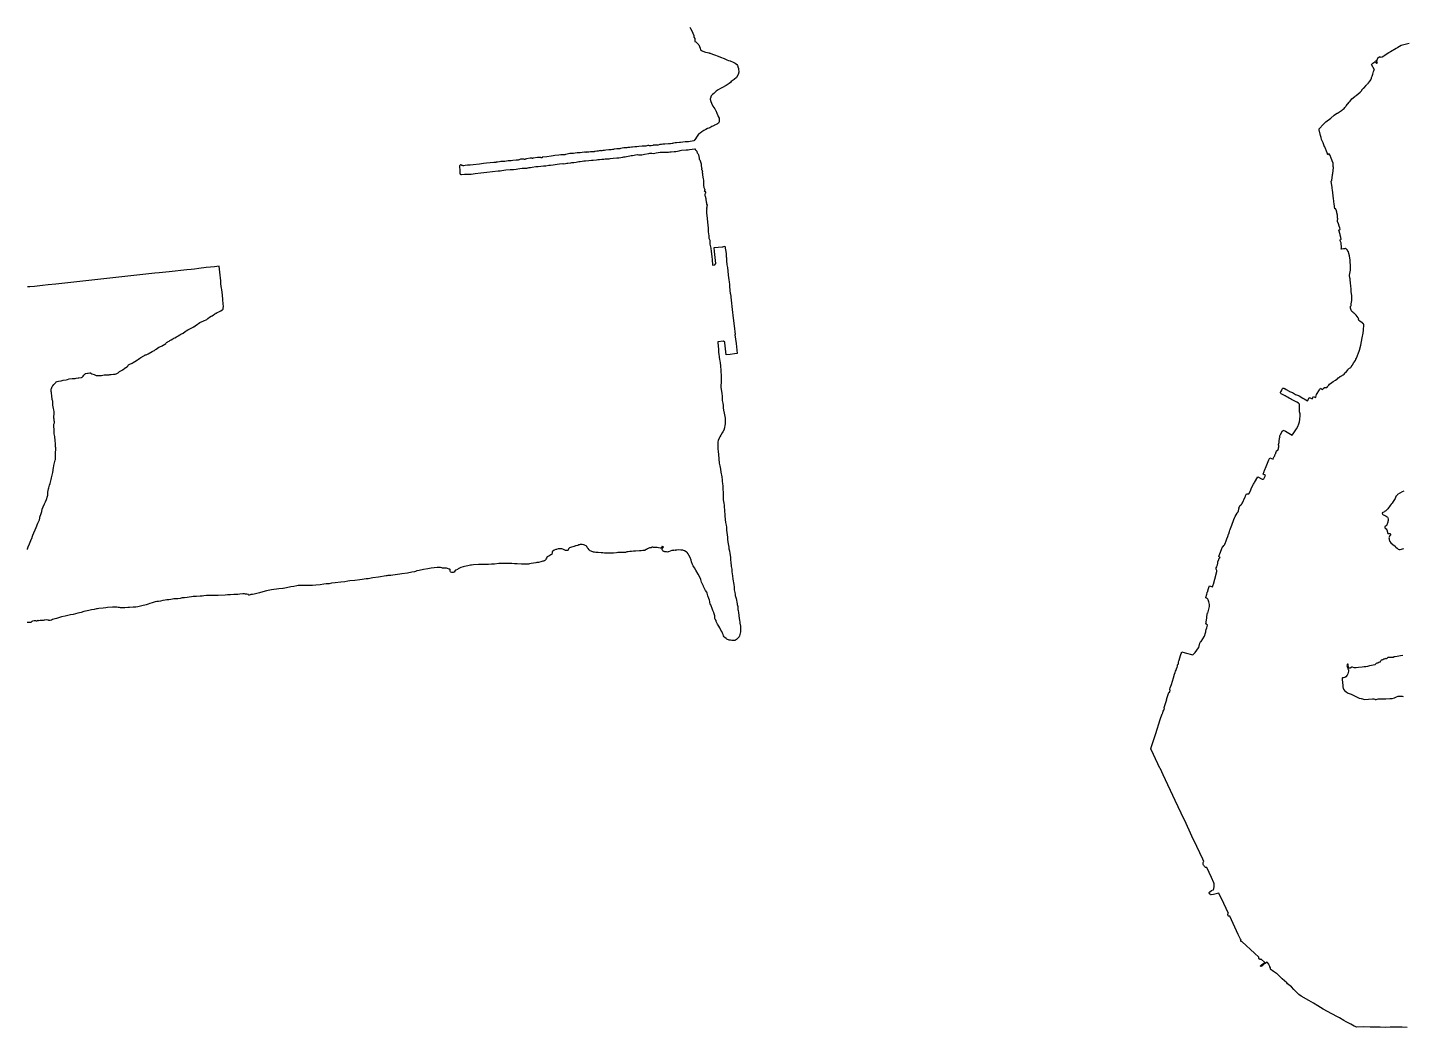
# Model space of a CAD drawing. Header units: inches. Extents: x 1341578 to 1502124, y 557203 to 748561.
# Drawn here: x 1459172 to 1470294, y 557203 to 565293 of the extents above; entities that cross this region are included whole.
import ezdxf

# ---------------------------------------------------------------- set-up
doc = ezdxf.new("R2010")
doc.units = ezdxf.units.IN
doc.header["$MEASUREMENT"] = 0
doc.layers.add('Zipcode', color=7, linetype='Continuous')

msp = doc.modelspace()

# ---------------------------------------------------------------- linework, layer by layer
at = {"layer": 'Zipcode'}
for points in [[(1464530, 565297), (1464536, 565285), (1464545, 565266), (1464562, 565229), (1464563, 565225), (1464562, 565217), (1464563, 565214), (1464569, 565204), (1464569, 565197), (1464571, 565187), (1464570, 565184), (1464571, 565181), (1464577, 565177), (1464578, 565176), (1464591, 565164), (1464601, 565153), (1464612, 565126), (1464617, 565112), (1464624, 565106), (1464634, 565101), (1464656, 565095), (1464671, 565091), (1464683, 565088), (1464683, 565088), (1464686, 565087), (1464689, 565086), (1464693, 565085), (1464713, 565078), (1464729, 565072), (1464758, 565062), (1464778, 565054), (1464807, 565042), (1464829, 565031), (1464841, 565027), (1464855, 565023), (1464879, 565013), (1464884, 565011), (1464884, 565011), (1464886, 565010), (1464895, 565006), (1464907, 564996), (1464909, 564994), (1464909, 564994), (1464914, 564986), (1464917, 564979), (1464919, 564974), (1464922, 564962), (1464924, 564952), (1464925, 564940), (1464925, 564931), (1464924, 564924), (1464923, 564920), (1464918, 564908), (1464906, 564890), (1464888, 564873), (1464881, 564867), (1464864, 564856), (1464858, 564847), (1464847, 564840), (1464822, 564824), (1464788, 564804), (1464778, 564799), (1464758, 564788), (1464743, 564777), (1464723, 564758), (1464714, 564752), (1464714, 564752), (1464706, 564744), (1464703, 564740), (1464697, 564721), (1464695, 564715), (1464695, 564713), (1464700, 564694), (1464705, 564681), (1464713, 564662), (1464716, 564656), (1464724, 564646), (1464731, 564636), (1464737, 564624), (1464739, 564621), (1464747, 564601), (1464757, 564581), (1464759, 564574), (1464759, 564574), (1464766, 564560), (1464767, 564552), (1464768, 564546), (1464768, 564541), (1464766, 564530), (1464765, 564526), (1464762, 564520), (1464762, 564519), (1464761, 564519), (1464754, 564515), (1464754, 564515), (1464737, 564506), (1464729, 564503), (1464725, 564501), (1464716, 564496), (1464707, 564492), (1464707, 564492), (1464690, 564482), (1464682, 564478), (1464672, 564475), (1464659, 564468), (1464643, 564459), (1464626, 564448), (1464614, 564439), (1464606, 564433), (1464600, 564429), (1464588, 564414), (1464582, 564407), (1464575, 564393), (1464569, 564384), (1464567, 564383), (1464565, 564382), (1464564, 564381), (1464564, 564377), (1464564, 564377), (1464562, 564376), (1464519, 564369), (1464507, 564367), (1464504, 564367), (1464499, 564368), (1464492, 564367), (1464492, 564367), (1464454, 564364), (1464446, 564364), (1464422, 564361), (1464410, 564359), (1464400, 564358), (1464396, 564358), (1464390, 564355), (1464386, 564354), (1464372, 564353), (1464368, 564353), (1464366, 564354), (1464363, 564353), (1464357, 564353), (1464326, 564350), (1464310, 564349), (1464300, 564348), (1464296, 564347), (1464292, 564347), (1464286, 564346), (1464274, 564342), (1464253, 564341), (1464245, 564340), (1464239, 564340), (1464233, 564341), (1464229, 564339), (1464216, 564337), (1464209, 564337), (1464204, 564337), (1464197, 564338), (1464191, 564338), (1464182, 564335), (1464174, 564334), (1464164, 564334), (1464145, 564332), (1464117, 564330), (1464102, 564328), (1464085, 564328), (1464067, 564325), (1464062, 564326), (1464057, 564325), (1464044, 564322), (1464036, 564322), (1464029, 564322), (1464021, 564320), (1464009, 564319), (1463995, 564319), (1463968, 564313), (1463963, 564312), (1463959, 564312), (1463951, 564312), (1463940, 564311), (1463918, 564308), (1463912, 564306), (1463904, 564306), (1463893, 564304), (1463874, 564303), (1463850, 564300), (1463839, 564299), (1463825, 564297), (1463818, 564295), (1463815, 564295), (1463812, 564295), (1463809, 564296), (1463805, 564297), (1463788, 564294), (1463776, 564292), (1463765, 564291), (1463758, 564289), (1463755, 564288), (1463747, 564288), (1463725, 564287), (1463712, 564284), (1463697, 564285), (1463693, 564285), (1463691, 564284), (1463687, 564283), (1463685, 564284), (1463684, 564284), (1463677, 564284), (1463659, 564281), (1463642, 564280), (1463638, 564279), (1463635, 564279), (1463634, 564280), (1463632, 564280), (1463629, 564279), (1463619, 564278), (1463603, 564277), (1463589, 564275), (1463583, 564273), (1463571, 564274), (1463560, 564273), (1463538, 564268), (1463523, 564266), (1463517, 564264), (1463511, 564263), (1463505, 564263), (1463496, 564263), (1463486, 564262), (1463470, 564260), (1463438, 564257), (1463425, 564254), (1463407, 564253), (1463372, 564248), (1463339, 564245), (1463336, 564244), (1463334, 564240), (1463333, 564239), (1463331, 564239), (1463329, 564239), (1463327, 564240), (1463324, 564242), (1463322, 564242), (1463315, 564242), (1463297, 564241), (1463262, 564237), (1463260, 564237), (1463259, 564237), (1463259, 564235), (1463259, 564234), (1463256, 564234), (1463255, 564234), (1463255, 564234), (1463255, 564235), (1463254, 564237), (1463254, 564238), (1463253, 564238), (1463251, 564237), (1463238, 564235), (1463208, 564230), (1463201, 564228), (1463198, 564227), (1463196, 564226), (1463194, 564226), (1463192, 564226), (1463191, 564226), (1463188, 564228), (1463187, 564229), (1463167, 564227), (1463160, 564227), (1463154, 564226), (1463150, 564224), (1463147, 564222), (1463142, 564221), (1463135, 564220), (1463125, 564219), (1463099, 564217), (1463083, 564215), (1463061, 564214), (1463033, 564210), (1463026, 564210), (1463019, 564209), (1463011, 564209), (1463002, 564208), (1462990, 564207), (1462973, 564205), (1462964, 564204), (1462959, 564202), (1462945, 564201), (1462886, 564195), (1462860, 564192), (1462829, 564188), (1462777, 564183), (1462753, 564180), (1462747, 564180), (1462732, 564179), (1462711, 564176), (1462702, 564174), (1462696, 564175), (1462690, 564177), (1462686, 564178), (1462683, 564180), (1462679, 564182), (1462675, 564181), (1462671, 564180), (1462668, 564177), (1462667, 564175), (1462666, 564170), (1462666, 564167), (1462667, 564158), (1462668, 564147), (1462668, 564144), (1462668, 564139), (1462669, 564134), (1462669, 564115), (1462672, 564108), (1462678, 564104), (1462683, 564104), (1462707, 564106), (1462722, 564107), (1462733, 564108), (1462744, 564107), (1462761, 564108), (1462792, 564111), (1462839, 564117), (1462888, 564123), (1462933, 564128), (1462979, 564133), (1462996, 564135), (1463009, 564137), (1463025, 564139), (1463042, 564141), (1463076, 564145), (1463090, 564145), (1463102, 564145), (1463126, 564148), (1463138, 564150), (1463155, 564152), (1463174, 564154), (1463193, 564155), (1463203, 564155), (1463212, 564156), (1463219, 564157), (1463223, 564157), (1463229, 564160), (1463234, 564160), (1463240, 564160), (1463254, 564162), (1463284, 564168), (1463303, 564169), (1463324, 564171), (1463346, 564173), (1463364, 564175), (1463389, 564179), (1463403, 564180), (1463423, 564183), (1463457, 564187), (1463475, 564190), (1463501, 564192), (1463504, 564192), (1463506, 564191), (1463523, 564194), (1463534, 564195), (1463543, 564195), (1463566, 564199), (1463576, 564201), (1463591, 564202), (1463610, 564204), (1463631, 564208), (1463642, 564210), (1463659, 564212), (1463672, 564214), (1463685, 564215), (1463713, 564217), (1463733, 564219), (1463747, 564220), (1463774, 564223), (1463786, 564225), (1463791, 564226), (1463800, 564226), (1463818, 564227), (1463835, 564229), (1463844, 564230), (1463855, 564231), (1463865, 564231), (1463866, 564230), (1463878, 564231), (1463886, 564233), (1463910, 564237), (1463939, 564240), (1463956, 564240), (1463988, 564245), (1463996, 564246), (1464007, 564248), (1464018, 564250), (1464030, 564252), (1464045, 564254), (1464056, 564258), (1464067, 564259), (1464078, 564260), (1464090, 564262), (1464107, 564265), (1464114, 564264), (1464122, 564263), (1464130, 564263), (1464140, 564264), (1464163, 564268), (1464197, 564275), (1464205, 564277), (1464213, 564277), (1464223, 564276), (1464236, 564275), (1464257, 564279), (1464290, 564284), (1464295, 564285), (1464309, 564284), (1464324, 564285), (1464350, 564285), (1464358, 564286), (1464368, 564287), (1464379, 564288), (1464403, 564289), (1464416, 564291), (1464429, 564293), (1464444, 564296), (1464452, 564298), (1464462, 564300), (1464499, 564304), (1464503, 564304), (1464515, 564304), (1464526, 564305), (1464570, 564311), (1464572, 564311), (1464573, 564304), (1464574, 564304), (1464575, 564303), (1464576, 564303), (1464577, 564302), (1464578, 564302), (1464585, 564294), (1464586, 564287), (1464588, 564282), (1464590, 564278), (1464594, 564273), (1464599, 564264), (1464603, 564250), (1464605, 564236), (1464605, 564232), (1464606, 564227), (1464608, 564225), (1464608, 564225), (1464611, 564223), (1464615, 564206), (1464620, 564191), (1464622, 564176), (1464622, 564176), (1464625, 564159), (1464626, 564152), (1464626, 564150), (1464625, 564147), (1464625, 564146), (1464625, 564144), (1464626, 564142), (1464629, 564140), (1464630, 564137), (1464631, 564131), (1464630, 564124), (1464630, 564119), (1464631, 564111), (1464633, 564099), (1464636, 564070), (1464639, 564059), (1464639, 564057), (1464639, 564053), (1464640, 564038), (1464641, 564031), (1464641, 564027), (1464640, 564025), (1464639, 564024), (1464639, 564023), (1464639, 564014), (1464642, 564002), (1464644, 563998), (1464649, 563988), (1464650, 563984), (1464650, 563980), (1464649, 563978), (1464647, 563972), (1464646, 563971), (1464646, 563971), (1464646, 563971), (1464647, 563969), (1464648, 563969), (1464649, 563969), (1464650, 563969), (1464652, 563969), (1464652, 563968), (1464655, 563962), (1464655, 563955), (1464655, 563952), (1464653, 563948), (1464652, 563945), (1464652, 563943), (1464651, 563942), (1464651, 563938), (1464652, 563934), (1464653, 563930), (1464658, 563909), (1464659, 563904), (1464661, 563881), (1464662, 563879), (1464663, 563878), (1464663, 563876), (1464663, 563868), (1464664, 563864), (1464665, 563863), (1464668, 563862), (1464668, 563861), (1464669, 563860), (1464669, 563859), (1464669, 563854), (1464668, 563851), (1464668, 563842), (1464668, 563840), (1464667, 563839), (1464666, 563838), (1464666, 563838), (1464665, 563837), (1464665, 563831), (1464666, 563824), (1464665, 563817), (1464665, 563790), (1464668, 563772), (1464668, 563772), (1464675, 563693), (1464675, 563689), (1464677, 563675), (1464679, 563640), (1464683, 563607), (1464684, 563600), (1464682, 563588), (1464685, 563583), (1464688, 563578), (1464690, 563572), (1464690, 563563), (1464690, 563553), (1464690, 563547), (1464690, 563545), (1464691, 563540), (1464693, 563530), (1464698, 563509), (1464699, 563503), (1464699, 563503), (1464701, 563487), (1464706, 563457), (1464708, 563442), (1464710, 563410), (1464714, 563376), (1464714, 563371), (1464731, 563374), (1464739, 563383), (1464739, 563385), (1464728, 563482), (1464725, 563513), (1464727, 563513), (1464758, 563516), (1464791, 563520), (1464795, 563520), (1464813, 563523), (1464822, 563465), (1464824, 563436), (1464825, 563433), (1464826, 563419), (1464826, 563409), (1464830, 563374), (1464833, 563353), (1464836, 563322), (1464839, 563293), (1464842, 563268), (1464843, 563268), (1464845, 563254), (1464848, 563233), (1464850, 563218), (1464850, 563197), (1464857, 563139), (1464858, 563139), (1464864, 563088), (1464873, 563012), (1464881, 562941), (1464888, 562879), (1464896, 562809), (1464894, 562806), (1464904, 562736), (1464912, 562655), (1464890, 562653), (1464856, 562649), (1464824, 562646), (1464818, 562693), (1464812, 562743), (1464812, 562747), (1464802, 562755), (1464757, 562749), (1464757, 562745), (1464757, 562740), (1464759, 562722), (1464761, 562685), (1464760, 562677), (1464760, 562670), (1464764, 562645), (1464766, 562634), (1464767, 562624), (1464770, 562610), (1464773, 562595), (1464775, 562584), (1464778, 562553), (1464780, 562520), (1464783, 562467), (1464783, 562452), (1464782, 562435), (1464781, 562384), (1464781, 562382), (1464781, 562380), (1464789, 562334), (1464791, 562309), (1464792, 562275), (1464794, 562264), (1464795, 562255), (1464798, 562234), (1464798, 562233), (1464799, 562217), (1464800, 562211), (1464801, 562206), (1464802, 562198), (1464807, 562173), (1464815, 562134), (1464816, 562115), (1464815, 562089), (1464813, 562071), (1464811, 562061), (1464811, 562060), (1464811, 562059), (1464810, 562056), (1464810, 562054), (1464808, 562047), (1464808, 562047), (1464806, 562042), (1464795, 562022), (1464791, 562014), (1464780, 561995), (1464772, 561982), (1464766, 561972), (1464758, 561953), (1464756, 561942), (1464755, 561931), (1464755, 561922), (1464755, 561913), (1464755, 561908), (1464756, 561899), (1464756, 561899), (1464757, 561884), (1464759, 561862), (1464761, 561840), (1464763, 561804), (1464767, 561769), (1464771, 561748), (1464777, 561719), (1464781, 561697), (1464787, 561657), (1464790, 561630), (1464791, 561619), (1464794, 561607), (1464797, 561580), (1464797, 561565), (1464798, 561527), (1464798, 561509), (1464798, 561489), (1464800, 561471), (1464802, 561458), (1464804, 561445), (1464806, 561429), (1464806, 561423), (1464811, 561380), (1464813, 561353), (1464813, 561343), (1464816, 561314), (1464819, 561290), (1464823, 561266), (1464825, 561250), (1464827, 561226), (1464829, 561207), (1464833, 561170), (1464834, 561153), (1464837, 561129), (1464844, 561090), (1464846, 561075), (1464849, 561060), (1464853, 561038), (1464858, 561009), (1464859, 560996), (1464859, 560985), (1464861, 560967), (1464865, 560934), (1464869, 560910), (1464870, 560890), (1464874, 560856), (1464878, 560831), (1464884, 560786), (1464887, 560766), (1464889, 560745), (1464893, 560722), (1464895, 560707), (1464897, 560698), (1464904, 560674), (1464912, 560632), (1464913, 560626), (1464917, 560609), (1464919, 560587), (1464919, 560585), (1464921, 560576), (1464924, 560560), (1464926, 560537), (1464928, 560511), (1464931, 560499), (1464934, 560483), (1464935, 560474), (1464938, 560451), (1464940, 560421), (1464939, 560404), (1464935, 560383), (1464932, 560372), (1464928, 560364), (1464925, 560360), (1464923, 560358), (1464913, 560349), (1464906, 560343), (1464899, 560338), (1464893, 560335), (1464888, 560334), (1464882, 560333), (1464868, 560335), (1464858, 560336), (1464847, 560338), (1464829, 560346), (1464822, 560350), (1464813, 560358), (1464808, 560363), (1464807, 560363), (1464807, 560365), (1464803, 560372), (1464799, 560383), (1464794, 560394), (1464788, 560406), (1464781, 560417), (1464772, 560437), (1464765, 560451), (1464754, 560467), (1464747, 560478), (1464743, 560489), (1464742, 560495), (1464735, 560507), (1464732, 560511), (1464731, 560517), (1464731, 560520), (1464732, 560523), (1464731, 560529), (1464731, 560533), (1464724, 560557), (1464724, 560561), (1464721, 560567), (1464715, 560578), (1464709, 560593), (1464707, 560600), (1464705, 560607), (1464702, 560615), (1464699, 560624), (1464695, 560632), (1464692, 560641), (1464690, 560649), (1464688, 560661), (1464683, 560675), (1464676, 560696), (1464672, 560706), (1464669, 560716), (1464666, 560724), (1464657, 560739), (1464647, 560755), (1464643, 560765), (1464641, 560771), (1464640, 560775), (1464632, 560791), (1464625, 560807), (1464618, 560827), (1464612, 560840), (1464596, 560871), (1464578, 560902), (1464567, 560922), (1464557, 560938), (1464552, 560950), (1464544, 560970), (1464539, 560984), (1464532, 561006), (1464522, 561025), (1464515, 561036), (1464509, 561045), (1464505, 561049), (1464501, 561051), (1464486, 561059), (1464478, 561062), (1464472, 561064), (1464456, 561066), (1464456, 561066), (1464437, 561067), (1464437, 561067), (1464424, 561066), (1464414, 561064), (1464411, 561063), (1464401, 561064), (1464400, 561064), (1464399, 561063), (1464388, 561062), (1464385, 561061), (1464385, 561061), (1464358, 561052), (1464353, 561051), (1464348, 561050), (1464342, 561051), (1464328, 561052), (1464323, 561053), (1464320, 561054), (1464318, 561055), (1464314, 561057), (1464310, 561061), (1464307, 561066), (1464306, 561068), (1464306, 561074), (1464306, 561076), (1464307, 561081), (1464307, 561083), (1464309, 561085), (1464312, 561086), (1464315, 561087), (1464316, 561089), (1464316, 561090), (1464313, 561092), (1464305, 561095), (1464303, 561094), (1464302, 561092), (1464302, 561090), (1464300, 561086), (1464298, 561083), (1464295, 561081), (1464292, 561081), (1464289, 561081), (1464276, 561084), (1464264, 561086), (1464238, 561087), (1464236, 561087), (1464231, 561088), (1464228, 561089), (1464223, 561088), (1464219, 561086), (1464218, 561085), (1464217, 561084), (1464213, 561084), (1464209, 561084), (1464204, 561083), (1464198, 561081), (1464198, 561081), (1464188, 561077), (1464186, 561076), (1464179, 561071), (1464176, 561070), (1464169, 561064), (1464166, 561063), (1464163, 561063), (1464160, 561063), (1464155, 561063), (1464148, 561061), (1464137, 561060), (1464122, 561059), (1464089, 561057), (1464073, 561056), (1464057, 561053), (1464045, 561053), (1464031, 561051), (1464021, 561051), (1464014, 561049), (1464009, 561046), (1464005, 561046), (1464001, 561046), (1463989, 561047), (1463983, 561046), (1463974, 561046), (1463964, 561046), (1463955, 561046), (1463947, 561045), (1463936, 561043), (1463913, 561042), (1463882, 561041), (1463869, 561041), (1463860, 561041), (1463849, 561042), (1463840, 561042), (1463826, 561043), (1463813, 561044), (1463787, 561046), (1463778, 561046), (1463768, 561047), (1463758, 561048), (1463751, 561049), (1463745, 561051), (1463736, 561054), (1463730, 561057), (1463724, 561060), (1463714, 561068), (1463706, 561078), (1463700, 561086), (1463695, 561094), (1463693, 561096), (1463690, 561099), (1463684, 561104), (1463683, 561104), (1463679, 561106), (1463671, 561108), (1463659, 561110), (1463651, 561111), (1463643, 561110), (1463637, 561109), (1463632, 561107), (1463623, 561103), (1463609, 561100), (1463604, 561099), (1463593, 561095), (1463590, 561094), (1463565, 561086), (1463557, 561084), (1463553, 561082), (1463550, 561079), (1463549, 561076), (1463548, 561073), (1463546, 561068), (1463544, 561064), (1463541, 561062), (1463537, 561061), (1463532, 561061), (1463527, 561061), (1463527, 561061), (1463523, 561062), (1463517, 561064), (1463502, 561072), (1463495, 561076), (1463489, 561077), (1463480, 561077), (1463477, 561077), (1463474, 561077), (1463470, 561076), (1463464, 561075), (1463450, 561071), (1463445, 561070), (1463433, 561065), (1463422, 561056), (1463418, 561053), (1463417, 561051), (1463416, 561049), (1463416, 561040), (1463414, 561035), (1463412, 561031), (1463410, 561029), (1463405, 561027), (1463397, 561023), (1463388, 561017), (1463381, 561013), (1463379, 561012), (1463376, 561011), (1463374, 561008), (1463369, 561000), (1463364, 560991), (1463362, 560986), (1463359, 560983), (1463358, 560983), (1463355, 560980), (1463352, 560978), (1463347, 560977), (1463340, 560976), (1463325, 560971), (1463306, 560965), (1463293, 560964), (1463283, 560962), (1463266, 560959), (1463245, 560956), (1463234, 560955), (1463232, 560954), (1463224, 560952), (1463217, 560952), (1463207, 560952), (1463189, 560952), (1463167, 560953), (1463132, 560955), (1463111, 560955), (1463090, 560956), (1463058, 560958), (1463049, 560958), (1463036, 560958), (1463020, 560958), (1463005, 560958), (1462985, 560956), (1462950, 560953), (1462936, 560951), (1462924, 560951), (1462902, 560948), (1462895, 560948), (1462874, 560948), (1462841, 560948), (1462820, 560949), (1462780, 560945), (1462764, 560943), (1462754, 560943), (1462745, 560941), (1462733, 560937), (1462708, 560933), (1462697, 560931), (1462678, 560924), (1462660, 560917), (1462656, 560915), (1462649, 560909), (1462638, 560904), (1462633, 560902), (1462631, 560900), (1462623, 560888), (1462620, 560886), (1462615, 560885), (1462610, 560885), (1462603, 560885), (1462597, 560887), (1462595, 560888), (1462593, 560891), (1462591, 560894), (1462592, 560901), (1462592, 560905), (1462590, 560909), (1462588, 560911), (1462584, 560912), (1462569, 560916), (1462560, 560918), (1462542, 560919), (1462530, 560919), (1462523, 560921), (1462514, 560924), (1462506, 560926), (1462500, 560926), (1462487, 560924), (1462438, 560918), (1462411, 560915), (1462375, 560908), (1462340, 560900), (1462321, 560897), (1462311, 560893), (1462303, 560891), (1462281, 560888), (1462246, 560879), (1462201, 560873), (1462183, 560872), (1462147, 560866), (1462128, 560862), (1462110, 560861), (1462096, 560860), (1462086, 560859), (1462078, 560857), (1462073, 560856), (1462010, 560847), (1461965, 560841), (1461928, 560834), (1461911, 560833), (1461878, 560827), (1461860, 560825), (1461821, 560819), (1461779, 560816), (1461763, 560813), (1461739, 560809), (1461707, 560806), (1461661, 560801), (1461630, 560797), (1461611, 560793), (1461588, 560792), (1461568, 560790), (1461538, 560785), (1461503, 560782), (1461476, 560780), (1461457, 560779), (1461436, 560779), (1461418, 560779), (1461402, 560778), (1461362, 560778), (1461350, 560777), (1461327, 560772), (1461303, 560768), (1461266, 560761), (1461239, 560756), (1461237, 560756), (1461204, 560752), (1461146, 560743), (1461105, 560736), (1461075, 560727), (1461048, 560720), (1461005, 560709), (1460991, 560707), (1460978, 560706), (1460972, 560704), (1460965, 560700), (1460963, 560700), (1460962, 560700), (1460962, 560701), (1460960, 560704), (1460959, 560706), (1460958, 560707), (1460947, 560708), (1460936, 560710), (1460926, 560711), (1460914, 560711), (1460890, 560708), (1460874, 560707), (1460862, 560707), (1460840, 560705), (1460814, 560704), (1460808, 560704), (1460791, 560704), (1460772, 560702), (1460714, 560699), (1460688, 560698), (1460671, 560697), (1460637, 560697), (1460621, 560697), (1460598, 560695), (1460585, 560694), (1460568, 560693), (1460540, 560690), (1460533, 560690), (1460523, 560690), (1460512, 560690), (1460499, 560688), (1460480, 560685), (1460463, 560682), (1460441, 560680), (1460423, 560679), (1460407, 560675), (1460388, 560672), (1460374, 560671), (1460364, 560671), (1460357, 560671), (1460346, 560669), (1460332, 560665), (1460314, 560663), (1460298, 560662), (1460285, 560660), (1460267, 560657), (1460249, 560652), (1460231, 560651), (1460217, 560649), (1460206, 560647), (1460180, 560639), (1460161, 560633), (1460149, 560629), (1460133, 560624), (1460096, 560614), (1460076, 560608), (1460064, 560606), (1460047, 560604), (1460026, 560603), (1459997, 560601), (1459983, 560600), (1459959, 560599), (1459949, 560598), (1459925, 560599), (1459916, 560600), (1459905, 560601), (1459894, 560603), (1459882, 560604), (1459871, 560603), (1459859, 560603), (1459820, 560600), (1459805, 560599), (1459785, 560596), (1459750, 560592), (1459737, 560590), (1459731, 560590), (1459711, 560585), (1459689, 560582), (1459668, 560578), (1459654, 560575), (1459629, 560569), (1459607, 560562), (1459580, 560555), (1459542, 560545), (1459519, 560541), (1459478, 560531), (1459448, 560526), (1459422, 560517), (1459406, 560513), (1459393, 560509), (1459375, 560503), (1459374, 560503), (1459367, 560500), (1459356, 560497), (1459350, 560497), (1459346, 560497), (1459343, 560497), (1459341, 560498), (1459341, 560498), (1459337, 560500), (1459325, 560501), (1459312, 560499), (1459306, 560498), (1459299, 560497), (1459291, 560496), (1459282, 560495), (1459275, 560495), (1459264, 560494), (1459259, 560496), (1459255, 560495), (1459251, 560492), (1459248, 560491), (1459245, 560491), (1459240, 560492), (1459233, 560493), (1459226, 560494), (1459213, 560491), (1459207, 560488), (1459204, 560485), (1459202, 560481), (1459202, 560481), (1459198, 560480), (1459193, 560479), (1459187, 560479), (1459178, 560480), (1459170, 560480)], [(1470331, 557203), (1470290, 557205), (1470248, 557206), (1470195, 557205), (1470159, 557204), (1470113, 557207), (1470094, 557206), (1470074, 557205), (1470032, 557206), (1469981, 557208), (1469925, 557206), (1469902, 557214), (1469876, 557230), (1469837, 557250), (1469820, 557260), (1469784, 557281), (1469769, 557289), (1469722, 557313), (1469653, 557353), (1469608, 557379), (1469575, 557399), (1469537, 557422), (1469473, 557456), (1469456, 557470), (1469421, 557505), (1469416, 557510), (1469395, 557533), (1469364, 557558), (1469357, 557564), (1469320, 557598), (1469285, 557633), (1469285, 557633), (1469281, 557637), (1469274, 557641), (1469274, 557641), (1469250, 557657), (1469240, 557665), (1469233, 557669), (1469233, 557669), (1469232, 557669), (1469227, 557674), (1469226, 557677), (1469226, 557681), (1469226, 557685), (1469220, 557694), (1469221, 557696), (1469213, 557714), (1469213, 557715), (1469198, 557732), (1469198, 557732), (1469198, 557732), (1469187, 557724), (1469183, 557721), (1469167, 557712), (1469158, 557702), (1469148, 557698), (1469147, 557698), (1469145, 557699), (1469145, 557700), (1469145, 557702), (1469157, 557713), (1469178, 557727), (1469180, 557729), (1469151, 557756), (1469150, 557756), (1469150, 557756), (1469147, 557755), (1469146, 557754), (1469143, 557754), (1469141, 557754), (1469140, 557755), (1469138, 557755), (1469137, 557756), (1469135, 557757), (1469134, 557759), (1469133, 557761), (1469132, 557763), (1469132, 557765), (1469132, 557767), (1469132, 557768), (1469132, 557769), (1469132, 557770), (1469133, 557771), (1469133, 557771), (1469133, 557771), (1469133, 557772), (1469133, 557772), (1469098, 557804), (1468998, 557897), (1468992, 557898), (1468989, 557900), (1468987, 557902), (1468986, 557905), (1468986, 557907), (1468988, 557910), (1468984, 557918), (1468966, 557957), (1468896, 558103), (1468891, 558103), (1468886, 558105), (1468883, 558107), (1468880, 558112), (1468880, 558120), (1468881, 558123), (1468886, 558127), (1468848, 558207), (1468808, 558289), (1468807, 558289), (1468798, 558287), (1468788, 558284), (1468765, 558279), (1468747, 558278), (1468742, 558278), (1468737, 558281), (1468734, 558285), (1468732, 558289), (1468731, 558291), (1468731, 558295), (1468731, 558296), (1468732, 558298), (1468735, 558300), (1468749, 558311), (1468762, 558316), (1468764, 558318), (1468765, 558319), (1468768, 558326), (1468771, 558343), (1468771, 558346), (1468771, 558357), (1468770, 558366), (1468769, 558374), (1468750, 558416), (1468711, 558497), (1468710, 558499), (1468704, 558498), (1468700, 558499), (1468699, 558500), (1468698, 558501), (1468693, 558505), (1468689, 558510), (1468686, 558515), (1468684, 558518), (1468684, 558518), (1468682, 558522), (1468681, 558531), (1468682, 558538), (1468684, 558543), (1468688, 558545), (1468688, 558545), (1468679, 558564), (1468679, 558564), (1468678, 558565), (1468678, 558566), (1468630, 558669), (1468591, 558750), (1468532, 558878), (1468521, 558902), (1468504, 558938), (1468455, 559041), (1468358, 559248), (1468336, 559295), (1468332, 559302), (1468332, 559302), (1468281, 559412), (1468259, 559458), (1468265, 559477), (1468298, 559582), (1468334, 559694), (1468349, 559740), (1468349, 559740), (1468351, 559740), (1468351, 559741), (1468352, 559744), (1468354, 559748), (1468354, 559748), (1468357, 559762), (1468364, 559771), (1468367, 559777), (1468368, 559786), (1468367, 559788), (1468367, 559792), (1468382, 559840), (1468382, 559840), (1468388, 559856), (1468387, 559856), (1468386, 559856), (1468404, 559914), (1468404, 559914), (1468407, 559915), (1468409, 559915), (1468411, 559915), (1468412, 559915), (1468413, 559920), (1468414, 559932), (1468413, 559935), (1468412, 559940), (1468412, 559940), (1468415, 559950), (1468425, 559977), (1468442, 560031), (1468451, 560061), (1468451, 560061), (1468455, 560074), (1468459, 560085), (1468459, 560085), (1468463, 560095), (1468464, 560098), (1468467, 560105), (1468469, 560113), (1468471, 560114), (1468472, 560115), (1468474, 560127), (1468475, 560137), (1468480, 560143), (1468483, 560146), (1468483, 560150), (1468482, 560159), (1468486, 560170), (1468487, 560172), (1468488, 560176), (1468488, 560176), (1468499, 560212), (1468508, 560243), (1468536, 560234), (1468599, 560217), (1468612, 560232), (1468616, 560237), (1468644, 560274), (1468647, 560277), (1468653, 560303), (1468655, 560312), (1468656, 560314), (1468657, 560318), (1468661, 560323), (1468666, 560327), (1468693, 560369), (1468693, 560369), (1468700, 560395), (1468700, 560395), (1468703, 560405), (1468704, 560411), (1468707, 560423), (1468711, 560437), (1468717, 560459), (1468704, 560468), (1468703, 560468), (1468705, 560477), (1468705, 560477), (1468706, 560486), (1468710, 560514), (1468712, 560529), (1468717, 560557), (1468720, 560556), (1468733, 560608), (1468733, 560617), (1468732, 560624), (1468732, 560624), (1468732, 560625), (1468730, 560637), (1468728, 560648), (1468725, 560654), (1468725, 560655), (1468722, 560662), (1468722, 560663), (1468720, 560669), (1468713, 560673), (1468704, 560678), (1468703, 560680), (1468703, 560681), (1468702, 560683), (1468710, 560708), (1468710, 560709), (1468714, 560720), (1468715, 560725), (1468716, 560726), (1468716, 560727), (1468718, 560731), (1468718, 560733), (1468719, 560735), (1468725, 560754), (1468731, 560772), (1468732, 560776), (1468732, 560776), (1468732, 560776), (1468758, 560769), (1468763, 560785), (1468765, 560790), (1468765, 560790), (1468775, 560829), (1468792, 560892), (1468791, 560897), (1468791, 560900), (1468788, 560911), (1468788, 560911), (1468788, 560917), (1468788, 560921), (1468793, 560929), (1468796, 560941), (1468797, 560947), (1468797, 560950), (1468798, 560951), (1468800, 560958), (1468800, 560959), (1468801, 560972), (1468802, 560973), (1468802, 560975), (1468802, 560975), (1468807, 560990), (1468812, 560999), (1468814, 561001), (1468817, 561004), (1468818, 561005), (1468818, 561006), (1468818, 561006), (1468815, 561008), (1468808, 561013), (1468815, 561031), (1468817, 561036), (1468829, 561069), (1468838, 561091), (1468842, 561095), (1468848, 561104), (1468856, 561111), (1468857, 561114), (1468857, 561114), (1468858, 561116), (1468860, 561119), (1468860, 561120), (1468862, 561128), (1468864, 561133), (1468864, 561133), (1468867, 561140), (1468873, 561157), (1468880, 561176), (1468887, 561195), (1468888, 561196), (1468895, 561216), (1468898, 561226), (1468901, 561233), (1468904, 561240), (1468913, 561267), (1468930, 561314), (1468937, 561333), (1468940, 561338), (1468949, 561350), (1468957, 561365), (1468963, 561375), (1468966, 561374), (1468968, 561380), (1468968, 561386), (1468968, 561388), (1468969, 561394), (1468969, 561397), (1468972, 561405), (1468970, 561406), (1468982, 561429), (1468982, 561429), (1468987, 561428), (1468990, 561434), (1468991, 561435), (1468994, 561441), (1468999, 561449), (1469019, 561491), (1469020, 561492), (1469022, 561497), (1469023, 561501), (1469023, 561501), (1469024, 561504), (1469032, 561521), (1469035, 561521), (1469040, 561522), (1469051, 561522), (1469069, 561556), (1469067, 561558), (1469067, 561558), (1469067, 561559), (1469089, 561599), (1469095, 561608), (1469098, 561613), (1469125, 561658), (1469159, 561639), (1469161, 561639), (1469163, 561638), (1469165, 561638), (1469168, 561640), (1469171, 561643), (1469174, 561647), (1469178, 561653), (1469186, 561670), (1469177, 561674), (1469175, 561675), (1469166, 561679), (1469175, 561700), (1469175, 561701), (1469176, 561703), (1469178, 561709), (1469191, 561742), (1469213, 561795), (1469220, 561813), (1469248, 561800), (1469249, 561806), (1469255, 561822), (1469260, 561829), (1469260, 561830), (1469265, 561842), (1469268, 561848), (1469270, 561854), (1469272, 561857), (1469276, 561868), (1469287, 561877), (1469289, 561881), (1469290, 561883), (1469292, 561893), (1469293, 561900), (1469293, 561900), (1469293, 561907), (1469293, 561911), (1469293, 561912), (1469292, 561915), (1469292, 561919), (1469293, 561929), (1469295, 561937), (1469297, 561944), (1469297, 561948), (1469300, 561972), (1469303, 561979), (1469304, 561981), (1469303, 561983), (1469303, 561989), (1469305, 561995), (1469308, 562002), (1469324, 562030), (1469325, 562030), (1469328, 562036), (1469328, 562036), (1469329, 562037), (1469329, 562037), (1469347, 562027), (1469402, 561995), (1469416, 562015), (1469421, 562023), (1469437, 562047), (1469448, 562066), (1469456, 562088), (1469460, 562103), (1469463, 562121), (1469466, 562154), (1469465, 562169), (1469464, 562176), (1469462, 562183), (1469462, 562185), (1469461, 562187), (1469462, 562196), (1469462, 562211), (1469462, 562235), (1469461, 562242), (1469460, 562245), (1469457, 562250), (1469453, 562254), (1469452, 562255), (1469439, 562263), (1469423, 562271), (1469396, 562285), (1469388, 562290), (1469383, 562292), (1469377, 562295), (1469364, 562302), (1469353, 562307), (1469344, 562313), (1469333, 562320), (1469323, 562324), (1469313, 562329), (1469309, 562333), (1469307, 562338), (1469307, 562341), (1469307, 562343), (1469307, 562343), (1469309, 562346), (1469309, 562347), (1469309, 562347), (1469309, 562347), (1469314, 562355), (1469320, 562367), (1469323, 562374), (1469325, 562375), (1469327, 562376), (1469328, 562376), (1469330, 562376), (1469334, 562376), (1469337, 562374), (1469341, 562372), (1469354, 562364), (1469377, 562350), (1469379, 562349), (1469380, 562348), (1469404, 562340), (1469429, 562325), (1469454, 562315), (1469458, 562313), (1469489, 562295), (1469499, 562289), (1469526, 562274), (1469539, 562296), (1469541, 562298), (1469542, 562300), (1469543, 562301), (1469564, 562290), (1469573, 562308), (1469589, 562300), (1469589, 562300), (1469592, 562304), (1469598, 562323), (1469599, 562325), (1469623, 562363), (1469626, 562367), (1469627, 562369), (1469631, 562376), (1469647, 562364), (1469647, 562364), (1469647, 562364), (1469648, 562365), (1469656, 562373), (1469659, 562376), (1469660, 562381), (1469660, 562381), (1469662, 562382), (1469663, 562382), (1469663, 562382), (1469665, 562382), (1469666, 562382), (1469667, 562382), (1469671, 562380), (1469677, 562379), (1469679, 562381), (1469683, 562383), (1469683, 562383), (1469684, 562384), (1469686, 562386), (1469687, 562388), (1469687, 562388), (1469690, 562392), (1469697, 562400), (1469704, 562407), (1469723, 562421), (1469733, 562429), (1469753, 562441), (1469764, 562449), (1469764, 562449), (1469767, 562452), (1469774, 562458), (1469777, 562460), (1469778, 562461), (1469787, 562468), (1469788, 562469), (1469791, 562471), (1469801, 562476), (1469802, 562476), (1469809, 562480), (1469814, 562483), (1469822, 562490), (1469831, 562499), (1469834, 562502), (1469837, 562504), (1469839, 562506), (1469844, 562513), (1469847, 562517), (1469851, 562525), (1469852, 562525), (1469854, 562527), (1469858, 562531), (1469860, 562534), (1469866, 562537), (1469871, 562540), (1469875, 562543), (1469879, 562548), (1469887, 562560), (1469890, 562565), (1469900, 562583), (1469913, 562600), (1469913, 562602), (1469916, 562607), (1469916, 562609), (1469922, 562619), (1469929, 562639), (1469933, 562649), (1469934, 562654), (1469945, 562684), (1469956, 562724), (1469968, 562783), (1469975, 562821), (1469979, 562845), (1469981, 562888), (1469981, 562889), (1469981, 562890), (1469978, 562895), (1469977, 562897), (1469974, 562899), (1469972, 562901), (1469959, 562909), (1469950, 562917), (1469941, 562923), (1469939, 562928), (1469939, 562931), (1469940, 562934), (1469939, 562938), (1469935, 562945), (1469918, 562965), (1469908, 562978), (1469904, 562981), (1469900, 562982), (1469891, 562990), (1469885, 562997), (1469880, 563007), (1469873, 563023), (1469872, 563028), (1469872, 563031), (1469873, 563033), (1469874, 563038), (1469877, 563040), (1469879, 563044), (1469880, 563058), (1469883, 563086), (1469884, 563102), (1469883, 563122), (1469880, 563157), (1469880, 563170), (1469878, 563181), (1469875, 563199), (1469872, 563229), (1469870, 563250), (1469870, 563261), (1469869, 563267), (1469869, 563270), (1469867, 563274), (1469866, 563278), (1469865, 563287), (1469865, 563290), (1469867, 563302), (1469870, 563317), (1469872, 563330), (1469873, 563355), (1469870, 563410), (1469865, 563446), (1469860, 563465), (1469856, 563478), (1469850, 563488), (1469848, 563491), (1469841, 563500), (1469836, 563505), (1469834, 563506), (1469832, 563506), (1469828, 563504), (1469821, 563502), (1469817, 563502), (1469800, 563499), (1469800, 563499), (1469799, 563500), (1469799, 563500), (1469799, 563501), (1469799, 563504), (1469800, 563506), (1469800, 563522), (1469800, 563525), (1469798, 563538), (1469798, 563539), (1469797, 563545), (1469797, 563547), (1469797, 563548), (1469797, 563548), (1469797, 563551), (1469794, 563557), (1469792, 563561), (1469790, 563567), (1469789, 563572), (1469790, 563574), (1469791, 563575), (1469799, 563582), (1469799, 563582), (1469796, 563594), (1469791, 563613), (1469790, 563616), (1469789, 563619), (1469780, 563655), (1469790, 563661), (1469786, 563673), (1469781, 563687), (1469781, 563688), (1469780, 563692), (1469779, 563693), (1469778, 563695), (1469778, 563696), (1469776, 563705), (1469769, 563723), (1469769, 563733), (1469770, 563746), (1469770, 563748), (1469769, 563752), (1469769, 563765), (1469767, 563775), (1469764, 563793), (1469764, 563793), (1469764, 563796), (1469763, 563800), (1469763, 563800), (1469758, 563817), (1469756, 563822), (1469755, 563826), (1469755, 563827), (1469748, 563825), (1469746, 563825), (1469741, 563866), (1469739, 563883), (1469738, 563890), (1469736, 563906), (1469736, 563906), (1469727, 563980), (1469727, 563980), (1469726, 563991), (1469725, 563998), (1469718, 564051), (1469723, 564055), (1469729, 564101), (1469729, 564104), (1469730, 564112), (1469737, 564160), (1469734, 564168), (1469732, 564182), (1469732, 564186), (1469733, 564191), (1469733, 564195), (1469726, 564215), (1469714, 564244), (1469712, 564250), (1469704, 564268), (1469699, 564270), (1469695, 564268), (1469689, 564264), (1469687, 564269), (1469688, 564270), (1469677, 564301), (1469674, 564306), (1469666, 564327), (1469666, 564329), (1469664, 564328), (1469663, 564328), (1469651, 564359), (1469649, 564365), (1469644, 564377), (1469640, 564387), (1469635, 564403), (1469635, 564403), (1469630, 564420), (1469619, 564465), (1469620, 564470), (1469620, 564471), (1469621, 564473), (1469655, 564512), (1469658, 564514), (1469663, 564519), (1469665, 564521), (1469674, 564530), (1469713, 564561), (1469741, 564585), (1469761, 564597), (1469765, 564600), (1469767, 564601), (1469783, 564611), (1469784, 564610), (1469800, 564622), (1469802, 564623), (1469806, 564626), (1469822, 564638), (1469828, 564645), (1469836, 564655), (1469839, 564660), (1469863, 564689), (1469866, 564693), (1469870, 564697), (1469885, 564715), (1469909, 564735), (1469912, 564737), (1469916, 564741), (1469920, 564744), (1469951, 564770), (1469954, 564774), (1469966, 564784), (1469964, 564786), (1469964, 564787), (1469966, 564789), (1469969, 564792), (1469976, 564799), (1469979, 564803), (1469980, 564803), (1469999, 564825), (1470003, 564829), (1470011, 564837), (1470015, 564841), (1470018, 564845), (1470032, 564863), (1470039, 564871), (1470042, 564882), (1470043, 564887), (1470044, 564889), (1470044, 564889), (1470046, 564895), (1470048, 564900), (1470051, 564908), (1470055, 564917), (1470059, 564936), (1470061, 564943), (1470063, 564945), (1470066, 564950), (1470067, 564952), (1470044, 564994), (1470043, 564995), (1470043, 564995), (1470055, 565004), (1470059, 565007), (1470073, 565018), (1470083, 565003), (1470083, 565004), (1470091, 565010), (1470083, 565020), (1470080, 565024), (1470080, 565025), (1470081, 565026), (1470091, 565034), (1470094, 565048), (1470107, 565055), (1470112, 565058), (1470113, 565059), (1470116, 565054), (1470117, 565054), (1470128, 565057), (1470130, 565057), (1470142, 565065), (1470151, 565070), (1470155, 565073), (1470184, 565091), (1470193, 565096), (1470198, 565099), (1470242, 565125), (1470251, 565130), (1470256, 565133), (1470283, 565149), (1470284, 565151), (1470348, 565166)], [(1459172, 561070), (1459173, 561077), (1459175, 561084), (1459178, 561093), (1459187, 561116), (1459199, 561144), (1459199, 561145), (1459209, 561165), (1459210, 561169), (1459216, 561185), (1459243, 561247), (1459256, 561283), (1459268, 561309), (1459269, 561312), (1459270, 561316), (1459271, 561320), (1459272, 561325), (1459273, 561331), (1459273, 561333), (1459283, 561361), (1459288, 561379), (1459292, 561396), (1459300, 561416), (1459310, 561439), (1459318, 561457), (1459326, 561475), (1459335, 561501), (1459336, 561510), (1459336, 561516), (1459336, 561523), (1459336, 561528), (1459337, 561535), (1459340, 561547), (1459342, 561561), (1459344, 561570), (1459347, 561580), (1459351, 561592), (1459356, 561604), (1459361, 561627), (1459364, 561636), (1459367, 561649), (1459372, 561671), (1459376, 561692), (1459383, 561733), (1459384, 561744), (1459384, 561750), (1459388, 561762), (1459390, 561772), (1459394, 561782), (1459397, 561794), (1459398, 561799), (1459398, 561815), (1459398, 561846), (1459398, 561854), (1459400, 561880), (1459400, 561893), (1459399, 561902), (1459398, 561918), (1459395, 561959), (1459394, 561973), (1459392, 561985), (1459390, 561996), (1459389, 562006), (1459388, 562013), (1459387, 562020), (1459387, 562039), (1459387, 562043), (1459387, 562044), (1459386, 562063), (1459385, 562074), (1459386, 562077), (1459386, 562083), (1459388, 562089), (1459390, 562095), (1459390, 562103), (1459389, 562111), (1459388, 562119), (1459387, 562125), (1459386, 562133), (1459385, 562141), (1459386, 562149), (1459388, 562162), (1459389, 562183), (1459386, 562199), (1459383, 562210), (1459377, 562237), (1459377, 562245), (1459376, 562258), (1459376, 562271), (1459375, 562277), (1459372, 562285), (1459371, 562292), (1459369, 562306), (1459365, 562342), (1459364, 562347), (1459364, 562352), (1459364, 562353), (1459364, 562359), (1459364, 562367), (1459365, 562373), (1459372, 562388), (1459377, 562395), (1459385, 562404), (1459394, 562413), (1459398, 562419), (1459401, 562425), (1459403, 562427), (1459404, 562428), (1459407, 562428), (1459411, 562429), (1459424, 562432), (1459444, 562436), (1459461, 562441), (1459484, 562444), (1459495, 562446), (1459510, 562451), (1459533, 562454), (1459541, 562454), (1459546, 562453), (1459550, 562453), (1459557, 562454), (1459567, 562456), (1459583, 562459), (1459586, 562459), (1459586, 562459), (1459609, 562462), (1459613, 562464), (1459616, 562466), (1459622, 562472), (1459628, 562480), (1459636, 562489), (1459640, 562493), (1459642, 562493), (1459645, 562494), (1459657, 562496), (1459664, 562497), (1459675, 562500), (1459682, 562500), (1459685, 562498), (1459693, 562492), (1459710, 562486), (1459721, 562482), (1459728, 562479), (1459738, 562478), (1459746, 562478), (1459767, 562479), (1459771, 562479), (1459793, 562483), (1459806, 562483), (1459826, 562484), (1459833, 562484), (1459837, 562485), (1459845, 562487), (1459850, 562487), (1459867, 562489), (1459872, 562489), (1459875, 562488), (1459880, 562489), (1459888, 562491), (1459895, 562493), (1459906, 562500), (1459911, 562505), (1459915, 562509), (1459921, 562513), (1459937, 562522), (1459940, 562524), (1459940, 562524), (1459954, 562533), (1459963, 562539), (1459966, 562541), (1459976, 562548), (1459980, 562551), (1459980, 562551), (1459983, 562554), (1459984, 562557), (1459986, 562559), (1459990, 562563), (1460001, 562570), (1460018, 562579), (1460027, 562584), (1460040, 562591), (1460041, 562592), (1460063, 562605), (1460070, 562610), (1460081, 562618), (1460090, 562623), (1460112, 562638), (1460118, 562641), (1460122, 562644), (1460126, 562645), (1460132, 562645), (1460132, 562645), (1460147, 562652), (1460180, 562671), (1460191, 562678), (1460199, 562681), (1460208, 562687), (1460212, 562690), (1460223, 562699), (1460235, 562707), (1460243, 562711), (1460249, 562712), (1460257, 562716), (1460260, 562718), (1460273, 562726), (1460280, 562730), (1460290, 562737), (1460295, 562743), (1460296, 562744), (1460297, 562744), (1460302, 562748), (1460303, 562748), (1460304, 562748), (1460305, 562749), (1460318, 562756), (1460324, 562760), (1460329, 562763), (1460335, 562767), (1460348, 562774), (1460353, 562777), (1460355, 562779), (1460356, 562779), (1460363, 562782), (1460377, 562791), (1460388, 562797), (1460391, 562799), (1460403, 562807), (1460413, 562812), (1460431, 562821), (1460448, 562833), (1460456, 562839), (1460470, 562848), (1460486, 562855), (1460501, 562863), (1460512, 562869), (1460515, 562871), (1460517, 562872), (1460529, 562880), (1460548, 562894), (1460555, 562899), (1460566, 562907), (1460584, 562916), (1460592, 562918), (1460597, 562920), (1460605, 562923), (1460616, 562928), (1460623, 562932), (1460627, 562937), (1460631, 562940), (1460644, 562950), (1460658, 562958), (1460667, 562962), (1460677, 562968), (1460683, 562971), (1460685, 562974), (1460686, 562975), (1460690, 562978), (1460694, 562981), (1460696, 562982), (1460699, 562983), (1460707, 562987), (1460720, 562993), (1460737, 563002), (1460747, 563008), (1460755, 563015), (1460756, 563016), (1460756, 563019), (1460756, 563021), (1460756, 563022), (1460756, 563029), (1460757, 563033), (1460757, 563036), (1460757, 563036), (1460757, 563040), (1460755, 563055), (1460752, 563094), (1460748, 563129), (1460743, 563175), (1460742, 563184), (1460739, 563198), (1460736, 563221), (1460735, 563241), (1460735, 563244), (1460728, 563313), (1460723, 563362), (1460685, 563358), (1460651, 563354), (1460618, 563351), (1460558, 563343), (1460522, 563339), (1460497, 563336), (1460461, 563332), (1460318, 563317), (1460237, 563309), (1460203, 563305), (1459450, 563222), (1459402, 563218), (1459338, 563211), (1459293, 563206), (1459229, 563199), (1459190, 563195), (1459172, 563194)], [(1470305, 561541), (1470291, 561538), (1470272, 561527), (1470254, 561515), (1470253, 561514), (1470251, 561509), (1470248, 561507), (1470246, 561505), (1470243, 561503), (1470241, 561501), (1470241, 561501), (1470240, 561498), (1470234, 561483), (1470218, 561458), (1470210, 561446), (1470202, 561438), (1470194, 561425), (1470174, 561399), (1470159, 561384), (1470148, 561377), (1470148, 561377), (1470147, 561376), (1470136, 561370), (1470130, 561368), (1470130, 561366), (1470129, 561363), (1470131, 561358), (1470132, 561357), (1470137, 561351), (1470146, 561347), (1470163, 561340), (1470170, 561334), (1470173, 561332), (1470175, 561326), (1470177, 561317), (1470178, 561309), (1470177, 561304), (1470176, 561298), (1470176, 561298), (1470175, 561291), (1470168, 561269), (1470166, 561266), (1470163, 561262), (1470153, 561257), (1470152, 561257), (1470151, 561256), (1470150, 561253), (1470151, 561247), (1470154, 561244), (1470162, 561237), (1470166, 561230), (1470175, 561201), (1470176, 561201), (1470189, 561199), (1470193, 561199), (1470194, 561197), (1470197, 561194), (1470197, 561193), (1470197, 561185), (1470194, 561183), (1470190, 561180), (1470189, 561179), (1470185, 561171), (1470184, 561166), (1470185, 561156), (1470187, 561149), (1470189, 561142), (1470191, 561134), (1470199, 561123), (1470215, 561111), (1470235, 561096), (1470235, 561095), (1470241, 561090), (1470250, 561080), (1470258, 561074), (1470260, 561072), (1470266, 561070), (1470274, 561070), (1470306, 561079)], [(1470296, 560213), (1470279, 560209), (1470279, 560209), (1470251, 560205), (1470235, 560201), (1470227, 560201), (1470219, 560197), (1470210, 560197), (1470180, 560197), (1470176, 560196), (1470167, 560188), (1470164, 560187), (1470160, 560188), (1470153, 560187), (1470151, 560187), (1470146, 560184), (1470143, 560182), (1470136, 560177), (1470127, 560175), (1470122, 560174), (1470118, 560171), (1470115, 560167), (1470114, 560165), (1470113, 560160), (1470111, 560158), (1470103, 560155), (1470094, 560152), (1470086, 560150), (1470080, 560149), (1470077, 560145), (1470072, 560140), (1470069, 560138), (1470042, 560132), (1470028, 560128), (1470010, 560124), (1469996, 560121), (1469984, 560120), (1469983, 560120), (1469968, 560119), (1469938, 560115), (1469920, 560113), (1469902, 560114), (1469890, 560118), (1469883, 560118), (1469871, 560111), (1469869, 560111), (1469869, 560111), (1469865, 560110), (1469862, 560111), (1469859, 560112), (1469857, 560116), (1469854, 560138), (1469854, 560142), (1469854, 560142), (1469852, 560143), (1469852, 560144), (1469849, 560143), (1469847, 560141), (1469845, 560137), (1469844, 560132), (1469848, 560116), (1469852, 560104), (1469855, 560101), (1469857, 560093), (1469856, 560087), (1469852, 560065), (1469845, 560054), (1469835, 560041), (1469828, 560036), (1469818, 560033), (1469813, 560033), (1469813, 560033), (1469809, 560031), (1469807, 560029), (1469806, 560025), (1469806, 560024), (1469807, 560018), (1469808, 559994), (1469811, 559969), (1469811, 559958), (1469814, 559947), (1469817, 559940), (1469825, 559930), (1469837, 559919), (1469855, 559909), (1469878, 559901), (1469917, 559881), (1469944, 559868), (1469959, 559864), (1469990, 559858), (1470018, 559860), (1470051, 559863), (1470062, 559863), (1470069, 559859), (1470074, 559857), (1470080, 559858), (1470096, 559863), (1470112, 559861), (1470114, 559861), (1470141, 559862), (1470157, 559863), (1470159, 559863), (1470191, 559864), (1470211, 559865), (1470228, 559870), (1470245, 559878), (1470259, 559884), (1470266, 559884), (1470290, 559883), (1470298, 559881)]]:
    msp.add_lwpolyline(points, dxfattribs=at)

doc.saveas('drawing.dxf')
